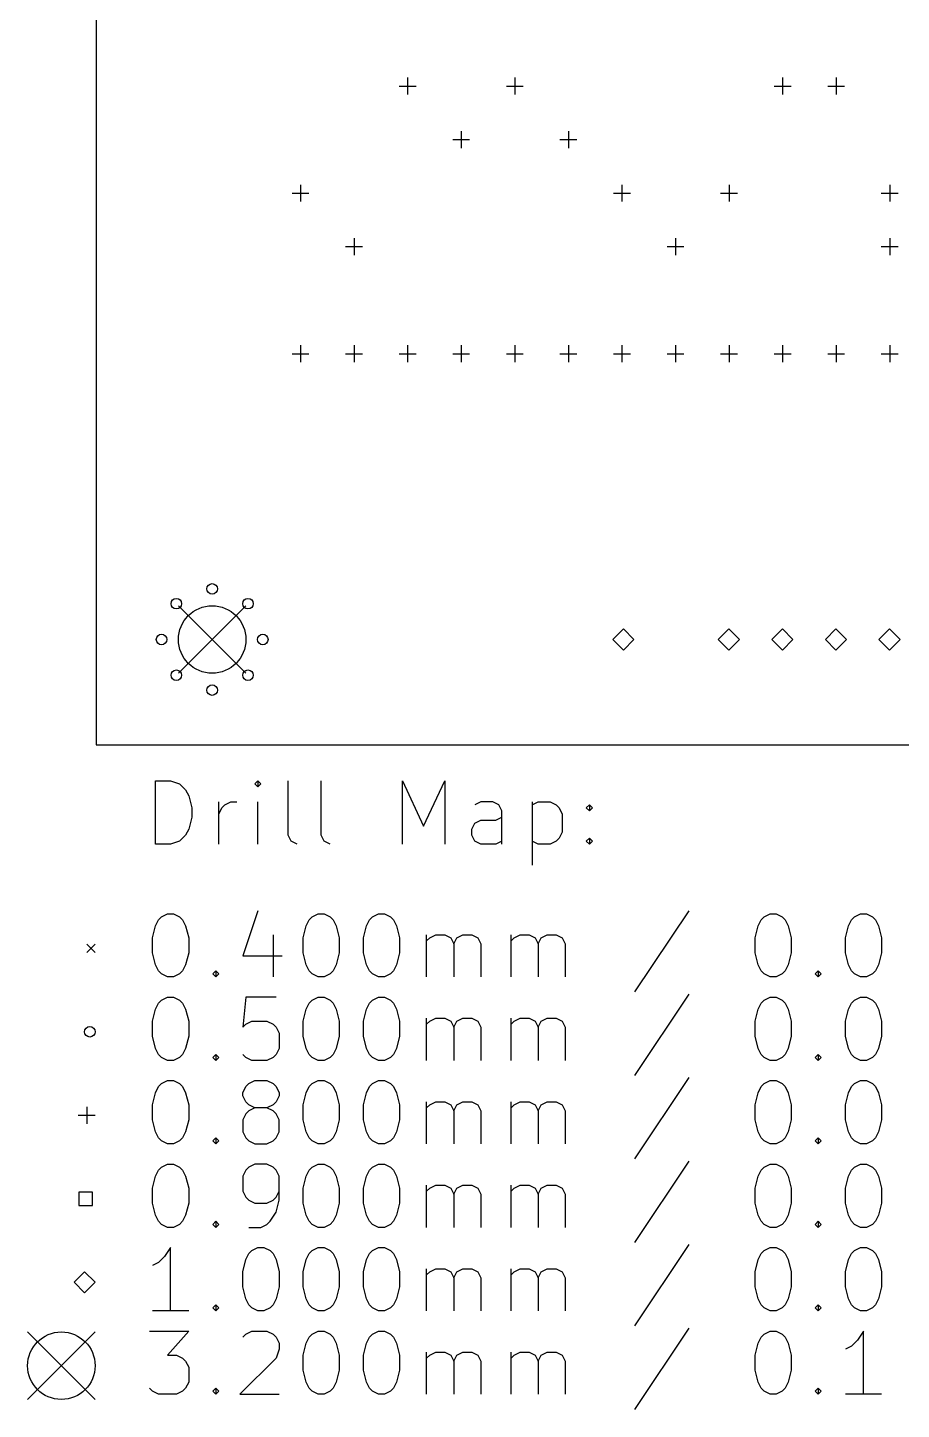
# Model space of a CAD drawing. Extents: x 1.84 to 7.87, y -7.16 to -1.97.
# Drawn here: x 1.841 to 3.472, y -7.147 to -4.566 of the extents above; entities that cross this region are included whole.
import ezdxf

# ---------------------------------------------------------------- set-up
doc = ezdxf.new("R2010")
doc.units = 0
doc.header["$MEASUREMENT"] = 0
doc.layers.add('BLACK', color=7, linetype='CONTINUOUS')

msp = doc.modelspace()

# ---------------------------------------------------------------- linework, layer by layer
at = {"layer": 'BLACK', "linetype": 'CONTINUOUS'}
for p, q in [((1.9685, -1.9685), (1.9685, -5.90551)), ((2.55, -4.65925), (2.55, -4.69075)), ((2.75, -4.65925), (2.75, -4.69075)), ((3.25, -4.65925), (3.25, -4.69075)), ((3.35, -4.65925), (3.35, -4.69075)), ((2.53425, -4.675), (2.56575, -4.675)), ((2.73425, -4.675), (2.76575, -4.675)), ((3.23425, -4.675), (3.26575, -4.675)), ((3.33425, -4.675), (3.36575, -4.675)), ((2.65, -4.75925), (2.65, -4.79075)), ((2.85, -4.75925), (2.85, -4.79075)), ((2.63425, -4.775), (2.66575, -4.775)), ((2.83425, -4.775), (2.86575, -4.775)), ((2.33425, -4.875), (2.36575, -4.875)), ((2.35, -4.85925), (2.35, -4.89075)), ((2.93425, -4.875), (2.96575, -4.875)), ((2.95, -4.85925), (2.95, -4.89075)), ((3.13425, -4.875), (3.16575, -4.875)), ((3.15, -4.85925), (3.15, -4.89075)), ((3.43425, -4.875), (3.46575, -4.875)), ((3.45, -4.85925), (3.45, -4.89075)), ((2.43425, -4.975), (2.46575, -4.975)), ((2.45, -4.95925), (2.45, -4.99075)), ((3.03425, -4.975), (3.06575, -4.975)), ((3.05, -4.95925), (3.05, -4.99075)), ((3.43425, -4.975), (3.46575, -4.975)), ((3.45, -4.95925), (3.45, -4.99075)), ((2.35, -5.15925), (2.35, -5.19075)), ((2.45, -5.15925), (2.45, -5.19075)), ((2.55, -5.15925), (2.55, -5.19075)), ((2.65, -5.15925), (2.65, -5.19075)), ((2.75, -5.15925), (2.75, -5.19075)), ((2.85, -5.15925), (2.85, -5.19075)), ((2.95, -5.15925), (2.95, -5.19075)), ((3.05, -5.15925), (3.05, -5.19075)), ((3.15, -5.15925), (3.15, -5.19075)), ((3.25, -5.15925), (3.25, -5.19075)), ((3.35, -5.15925), (3.35, -5.19075)), ((3.45, -5.15925), (3.45, -5.19075)), ((2.33425, -5.175), (2.36575, -5.175)), ((2.43425, -5.175), (2.46575, -5.175)), ((2.53425, -5.175), (2.56575, -5.175)), ((2.63425, -5.175), (2.66575, -5.175)), ((2.73425, -5.175), (2.76575, -5.175)), ((2.83425, -5.175), (2.86575, -5.175)), ((2.93425, -5.175), (2.96575, -5.175)), ((3.03425, -5.175), (3.06575, -5.175)), ((3.13425, -5.175), (3.16575, -5.175)), ((3.23425, -5.175), (3.26575, -5.175)), ((3.33425, -5.175), (3.36575, -5.175)), ((3.43425, -5.175), (3.46575, -5.175)), ((2.12205, -5.64567), (2.24803, -5.77165)), ((2.24803, -5.64567), (2.12205, -5.77165)), ((2.95276, -5.68898), (2.93307, -5.70866)), ((2.97244, -5.70866), (2.95276, -5.68898)), ((3.14961, -5.68898), (3.12992, -5.70866)), ((3.16929, -5.70866), (3.14961, -5.68898)), ((3.24961, -5.68898), (3.22992, -5.70866)), ((3.26929, -5.70866), (3.24961, -5.68898)), ((3.34961, -5.68898), (3.32992, -5.70866)), ((3.36929, -5.70866), (3.34961, -5.68898)), ((3.44961, -5.68898), (3.42992, -5.70866)), ((3.46929, -5.70866), (3.44961, -5.68898)), ((2.93307, -5.70866), (2.95276, -5.72835)), ((2.95276, -5.72835), (2.97244, -5.70866)), ((3.12992, -5.70866), (3.14961, -5.72835)), ((3.14961, -5.72835), (3.16929, -5.70866)), ((3.22992, -5.70866), (3.24961, -5.72835)), ((3.24961, -5.72835), (3.26929, -5.70866)), ((3.32992, -5.70866), (3.34961, -5.72835)), ((3.34961, -5.72835), (3.36929, -5.70866)), ((3.42992, -5.70866), (3.44961, -5.72835)), ((3.44961, -5.72835), (3.46929, -5.70866)), ((1.9685, -5.90551), (7.87402, -5.90551)), ((2.0793, -6.09083), (2.0793, -5.97272)), ((2.0793, -5.97272), (2.10742, -5.97272)), ((2.10742, -5.97272), (2.1243, -5.97835)), ((2.1243, -5.97835), (2.13555, -5.9896)), ((2.27053, -5.97272), (2.2649, -5.97835)), ((2.2649, -5.97835), (2.27053, -5.98397)), ((2.27615, -5.97835), (2.27053, -5.97272)), ((2.27053, -5.97272), (2.27053, -5.98397)), ((2.27053, -5.98397), (2.27615, -5.97835)), ((2.32677, -6.07396), (2.32677, -5.97272)), ((2.38864, -6.07396), (2.38864, -5.97272)), ((2.54049, -6.09083), (2.54049, -5.97272)), ((2.54049, -5.97272), (2.57986, -6.05709)), ((2.57986, -6.05709), (2.61924, -5.97272)), ((2.61924, -5.97272), (2.61924, -6.09083)), ((2.13555, -5.9896), (2.14117, -6.00084)), ((2.14117, -6.00084), (2.14679, -6.02334)), ((2.19741, -6.09083), (2.19741, -6.01209)), ((2.20866, -6.01772), (2.21991, -6.01209)), ((2.21991, -6.01209), (2.23116, -6.01209)), ((2.27053, -6.09083), (2.27053, -6.01209)), ((2.68673, -6.01209), (2.67548, -6.01772)), ((2.70922, -6.01209), (2.68673, -6.01209)), ((2.72047, -6.01772), (2.70922, -6.01209)), ((2.78234, -6.01209), (2.78234, -6.1302)), ((2.78234, -6.01772), (2.79359, -6.01209)), ((2.79359, -6.01209), (2.81609, -6.01209)), ((2.81609, -6.01209), (2.82733, -6.01772)), ((2.14679, -6.02334), (2.14679, -6.04021)), ((2.19741, -6.03459), (2.20304, -6.02334)), ((2.20304, -6.02334), (2.20866, -6.01772)), ((2.7261, -6.02897), (2.72047, -6.01772)), ((2.7261, -6.09083), (2.7261, -6.02897)), ((2.82733, -6.01772), (2.83296, -6.02334)), ((2.83296, -6.02334), (2.83858, -6.03459)), ((2.83858, -6.03459), (2.83858, -6.06834)), ((2.88358, -6.02334), (2.8892, -6.01772)), ((2.8892, -6.02897), (2.88358, -6.02334)), ((2.8892, -6.01772), (2.89483, -6.02334)), ((2.8892, -6.01772), (2.8892, -6.02897)), ((2.89483, -6.02334), (2.8892, -6.02897)), ((2.14117, -6.06271), (2.13555, -6.07396)), ((2.14679, -6.04021), (2.14117, -6.06271)), ((2.66985, -6.06271), (2.67548, -6.05146)), ((2.66985, -6.07396), (2.66985, -6.06271)), ((2.67548, -6.05146), (2.68673, -6.04584)), ((2.68673, -6.04584), (2.71485, -6.04584)), ((2.71485, -6.04584), (2.7261, -6.04021)), ((2.1243, -6.08521), (2.10742, -6.09083)), ((2.13555, -6.07396), (2.1243, -6.08521)), ((2.3324, -6.08521), (2.32677, -6.07396)), ((2.34364, -6.09083), (2.3324, -6.08521)), ((2.39426, -6.08521), (2.38864, -6.07396)), ((2.40551, -6.09083), (2.39426, -6.08521)), ((2.67548, -6.08521), (2.66985, -6.07396)), ((2.68673, -6.09083), (2.67548, -6.08521)), ((2.7261, -6.08521), (2.71485, -6.09083)), ((2.79359, -6.09083), (2.78234, -6.08521)), ((2.82733, -6.08521), (2.81609, -6.09083)), ((2.83296, -6.07958), (2.82733, -6.08521)), ((2.83858, -6.06834), (2.83296, -6.07958)), ((2.88358, -6.08521), (2.8892, -6.07958)), ((2.8892, -6.09083), (2.88358, -6.08521)), ((2.8892, -6.07958), (2.89483, -6.08521)), ((2.8892, -6.07958), (2.8892, -6.09083)), ((2.89483, -6.08521), (2.8892, -6.09083)), ((2.10742, -6.09083), (2.0793, -6.09083)), ((2.71485, -6.09083), (2.68673, -6.09083)), ((2.81609, -6.09083), (2.79359, -6.09083)), ((2.27053, -6.21513), (2.24241, -6.29949)), ((3.0748, -6.21513), (2.97357, -6.36699)), ((2.07368, -6.26575), (2.0793, -6.24325)), ((2.0793, -6.24325), (2.08493, -6.232)), ((2.08493, -6.232), (2.09055, -6.22638)), ((2.09055, -6.22638), (2.1018, -6.22075)), ((2.1018, -6.22075), (2.11305, -6.22075)), ((2.11305, -6.22075), (2.1243, -6.22638)), ((2.1243, -6.22638), (2.12992, -6.232)), ((2.12992, -6.232), (2.13555, -6.24325)), ((2.13555, -6.24325), (2.14117, -6.26575)), ((2.35489, -6.26575), (2.36052, -6.24325)), ((2.36052, -6.24325), (2.36614, -6.232)), ((2.36614, -6.232), (2.37177, -6.22638)), ((2.37177, -6.22638), (2.38301, -6.22075)), ((2.38301, -6.22075), (2.39426, -6.22075)), ((2.39426, -6.22075), (2.40551, -6.22638)), ((2.40551, -6.22638), (2.41114, -6.232)), ((2.41114, -6.232), (2.41676, -6.24325)), ((2.41676, -6.24325), (2.42238, -6.26575)), ((2.46738, -6.26575), (2.473, -6.24325)), ((2.473, -6.24325), (2.47863, -6.232)), ((2.47863, -6.232), (2.48425, -6.22638)), ((2.48425, -6.22638), (2.4955, -6.22075)), ((2.4955, -6.22075), (2.50675, -6.22075)), ((2.50675, -6.22075), (2.518, -6.22638)), ((2.518, -6.22638), (2.52362, -6.232)), ((2.52362, -6.232), (2.52925, -6.24325)), ((2.52925, -6.24325), (2.53487, -6.26575)), ((3.19854, -6.26575), (3.20416, -6.24325)), ((3.20416, -6.24325), (3.20979, -6.232)), ((3.20979, -6.232), (3.21541, -6.22638)), ((3.21541, -6.22638), (3.22666, -6.22075)), ((3.22666, -6.22075), (3.23791, -6.22075)), ((3.23791, -6.22075), (3.24916, -6.22638)), ((3.24916, -6.22638), (3.25478, -6.232)), ((3.25478, -6.232), (3.2604, -6.24325)), ((3.2604, -6.24325), (3.26603, -6.26575)), ((3.36727, -6.26575), (3.37289, -6.24325)), ((3.37289, -6.24325), (3.37852, -6.232)), ((3.37852, -6.232), (3.38414, -6.22638)), ((3.38414, -6.22638), (3.39539, -6.22075)), ((3.39539, -6.22075), (3.40664, -6.22075)), ((3.40664, -6.22075), (3.41789, -6.22638)), ((3.41789, -6.22638), (3.42351, -6.232)), ((3.42351, -6.232), (3.42913, -6.24325)), ((3.42913, -6.24325), (3.43476, -6.26575)), ((2.07368, -6.29387), (2.07368, -6.26575)), ((2.14117, -6.26575), (2.14117, -6.29387)), ((2.29865, -6.26012), (2.29865, -6.33886)), ((2.35489, -6.29387), (2.35489, -6.26575)), ((2.42238, -6.26575), (2.42238, -6.29387)), ((2.46738, -6.29387), (2.46738, -6.26575)), ((2.53487, -6.26575), (2.53487, -6.29387)), ((2.58549, -6.33886), (2.58549, -6.26012)), ((2.58549, -6.27137), (2.59111, -6.26575)), ((2.59111, -6.26575), (2.60236, -6.26012)), ((2.60236, -6.26012), (2.61924, -6.26012)), ((2.61924, -6.26012), (2.63048, -6.26575)), ((2.63048, -6.26575), (2.63611, -6.277)), ((2.63611, -6.277), (2.64173, -6.26575)), ((2.64173, -6.26575), (2.65298, -6.26012)), ((2.65298, -6.26012), (2.66985, -6.26012)), ((2.66985, -6.26012), (2.6811, -6.26575)), ((2.6811, -6.26575), (2.68673, -6.277)), ((2.74297, -6.33886), (2.74297, -6.26012)), ((2.74297, -6.27137), (2.74859, -6.26575)), ((2.74859, -6.26575), (2.75984, -6.26012)), ((2.75984, -6.26012), (2.77672, -6.26012)), ((2.77672, -6.26012), (2.78796, -6.26575)), ((2.78796, -6.26575), (2.79359, -6.277)), ((2.79359, -6.277), (2.79921, -6.26575)), ((2.79921, -6.26575), (2.81046, -6.26012)), ((2.81046, -6.26012), (2.82733, -6.26012)), ((2.82733, -6.26012), (2.83858, -6.26575)), ((2.83858, -6.26575), (2.84421, -6.277)), ((3.19854, -6.29387), (3.19854, -6.26575)), ((3.26603, -6.26575), (3.26603, -6.29387)), ((3.36727, -6.29387), (3.36727, -6.26575)), ((3.43476, -6.26575), (3.43476, -6.29387)), ((1.95079, -6.27756), (1.96654, -6.29331)), ((1.96654, -6.27756), (1.95079, -6.29331)), ((2.0793, -6.31637), (2.07368, -6.29387)), ((2.14117, -6.29387), (2.13555, -6.31637)), ((2.36052, -6.31637), (2.35489, -6.29387)), ((2.42238, -6.29387), (2.41676, -6.31637)), ((2.473, -6.31637), (2.46738, -6.29387)), ((2.53487, -6.29387), (2.52925, -6.31637)), ((2.63611, -6.277), (2.63611, -6.33886)), ((2.68673, -6.277), (2.68673, -6.33886)), ((2.79359, -6.277), (2.79359, -6.33886)), ((2.84421, -6.277), (2.84421, -6.33886)), ((3.20416, -6.31637), (3.19854, -6.29387)), ((3.26603, -6.29387), (3.2604, -6.31637)), ((3.37289, -6.31637), (3.36727, -6.29387)), ((3.43476, -6.29387), (3.42913, -6.31637)), ((2.08493, -6.32762), (2.0793, -6.31637)), ((2.13555, -6.31637), (2.12992, -6.32762)), ((2.24241, -6.29949), (2.31552, -6.29949)), ((2.36614, -6.32762), (2.36052, -6.31637)), ((2.41676, -6.31637), (2.41114, -6.32762)), ((2.47863, -6.32762), (2.473, -6.31637)), ((2.52925, -6.31637), (2.52362, -6.32762)), ((3.20979, -6.32762), (3.20416, -6.31637)), ((3.2604, -6.31637), (3.25478, -6.32762)), ((3.37852, -6.32762), (3.37289, -6.31637)), ((3.42913, -6.31637), (3.42351, -6.32762)), ((2.09055, -6.33324), (2.08493, -6.32762)), ((2.1018, -6.33886), (2.09055, -6.33324)), ((2.11305, -6.33886), (2.1018, -6.33886)), ((2.1243, -6.33324), (2.11305, -6.33886)), ((2.12992, -6.32762), (2.1243, -6.33324)), ((2.18616, -6.33324), (2.19179, -6.32762)), ((2.19179, -6.33886), (2.18616, -6.33324)), ((2.19179, -6.32762), (2.19741, -6.33324)), ((2.19179, -6.32762), (2.19179, -6.33886)), ((2.19741, -6.33324), (2.19179, -6.33886)), ((2.37177, -6.33324), (2.36614, -6.32762)), ((2.38301, -6.33886), (2.37177, -6.33324)), ((2.39426, -6.33886), (2.38301, -6.33886)), ((2.40551, -6.33324), (2.39426, -6.33886)), ((2.41114, -6.32762), (2.40551, -6.33324)), ((2.48425, -6.33324), (2.47863, -6.32762)), ((2.4955, -6.33886), (2.48425, -6.33324)), ((2.50675, -6.33886), (2.4955, -6.33886)), ((2.518, -6.33324), (2.50675, -6.33886)), ((2.52362, -6.32762), (2.518, -6.33324)), ((3.21541, -6.33324), (3.20979, -6.32762)), ((3.22666, -6.33886), (3.21541, -6.33324)), ((3.23791, -6.33886), (3.22666, -6.33886)), ((3.24916, -6.33324), (3.23791, -6.33886)), ((3.25478, -6.32762), (3.24916, -6.33324)), ((3.31102, -6.33324), (3.31665, -6.32762)), ((3.31665, -6.33886), (3.31102, -6.33324)), ((3.31665, -6.32762), (3.32227, -6.33324)), ((3.31665, -6.32762), (3.31665, -6.33886)), ((3.32227, -6.33324), (3.31665, -6.33886)), ((3.38414, -6.33324), (3.37852, -6.32762)), ((3.39539, -6.33886), (3.38414, -6.33324)), ((3.40664, -6.33886), (3.39539, -6.33886)), ((3.41789, -6.33324), (3.40664, -6.33886)), ((3.42351, -6.32762), (3.41789, -6.33324)), ((3.0748, -6.37103), (2.97357, -6.52289)), ((2.07368, -6.42165), (2.0793, -6.39916)), ((2.0793, -6.39916), (2.08493, -6.38791)), ((2.08493, -6.38791), (2.09055, -6.38228)), ((2.09055, -6.38228), (2.1018, -6.37666)), ((2.1018, -6.37666), (2.11305, -6.37666)), ((2.11305, -6.37666), (2.1243, -6.38228)), ((2.1243, -6.38228), (2.12992, -6.38791)), ((2.12992, -6.38791), (2.13555, -6.39916)), ((2.13555, -6.39916), (2.14117, -6.42165)), ((2.24803, -6.37666), (2.24241, -6.4329)), ((2.30427, -6.37666), (2.24803, -6.37666)), ((2.35489, -6.42165), (2.36052, -6.39916)), ((2.36052, -6.39916), (2.36614, -6.38791)), ((2.36614, -6.38791), (2.37177, -6.38228)), ((2.37177, -6.38228), (2.38301, -6.37666)), ((2.38301, -6.37666), (2.39426, -6.37666)), ((2.39426, -6.37666), (2.40551, -6.38228)), ((2.40551, -6.38228), (2.41114, -6.38791)), ((2.41114, -6.38791), (2.41676, -6.39916)), ((2.41676, -6.39916), (2.42238, -6.42165)), ((2.46738, -6.42165), (2.473, -6.39916)), ((2.473, -6.39916), (2.47863, -6.38791)), ((2.47863, -6.38791), (2.48425, -6.38228)), ((2.48425, -6.38228), (2.4955, -6.37666)), ((2.4955, -6.37666), (2.50675, -6.37666)), ((2.50675, -6.37666), (2.518, -6.38228)), ((2.518, -6.38228), (2.52362, -6.38791)), ((2.52362, -6.38791), (2.52925, -6.39916)), ((2.52925, -6.39916), (2.53487, -6.42165)), ((3.19854, -6.42165), (3.20416, -6.39916)), ((3.20416, -6.39916), (3.20979, -6.38791)), ((3.20979, -6.38791), (3.21541, -6.38228)), ((3.21541, -6.38228), (3.22666, -6.37666)), ((3.22666, -6.37666), (3.23791, -6.37666)), ((3.23791, -6.37666), (3.24916, -6.38228)), ((3.24916, -6.38228), (3.25478, -6.38791)), ((3.25478, -6.38791), (3.2604, -6.39916)), ((3.2604, -6.39916), (3.26603, -6.42165)), ((3.36727, -6.42165), (3.37289, -6.39916)), ((3.37289, -6.39916), (3.37852, -6.38791)), ((3.37852, -6.38791), (3.38414, -6.38228)), ((3.38414, -6.38228), (3.39539, -6.37666)), ((3.39539, -6.37666), (3.40664, -6.37666)), ((3.40664, -6.37666), (3.41789, -6.38228)), ((3.41789, -6.38228), (3.42351, -6.38791)), ((3.42351, -6.38791), (3.42913, -6.39916)), ((3.42913, -6.39916), (3.43476, -6.42165)), ((2.07368, -6.44978), (2.07368, -6.42165)), ((2.14117, -6.42165), (2.14117, -6.44978)), ((2.24803, -6.42728), (2.25928, -6.42165)), ((2.25928, -6.42165), (2.2874, -6.42165)), ((2.2874, -6.42165), (2.29865, -6.42728)), ((2.35489, -6.44978), (2.35489, -6.42165)), ((2.42238, -6.42165), (2.42238, -6.44978)), ((2.46738, -6.44978), (2.46738, -6.42165)), ((2.53487, -6.42165), (2.53487, -6.44978)), ((2.58549, -6.49477), (2.58549, -6.41603)), ((2.58549, -6.42728), (2.59111, -6.42165)), ((2.59111, -6.42165), (2.60236, -6.41603)), ((2.60236, -6.41603), (2.61924, -6.41603)), ((2.61924, -6.41603), (2.63048, -6.42165)), ((2.63048, -6.42165), (2.63611, -6.4329)), ((2.63611, -6.4329), (2.64173, -6.42165)), ((2.64173, -6.42165), (2.65298, -6.41603)), ((2.65298, -6.41603), (2.66985, -6.41603)), ((2.66985, -6.41603), (2.6811, -6.42165)), ((2.6811, -6.42165), (2.68673, -6.4329)), ((2.74297, -6.49477), (2.74297, -6.41603)), ((2.74297, -6.42728), (2.74859, -6.42165)), ((2.74859, -6.42165), (2.75984, -6.41603)), ((2.75984, -6.41603), (2.77672, -6.41603)), ((2.77672, -6.41603), (2.78796, -6.42165)), ((2.78796, -6.42165), (2.79359, -6.4329)), ((2.79359, -6.4329), (2.79921, -6.42165)), ((2.79921, -6.42165), (2.81046, -6.41603)), ((2.81046, -6.41603), (2.82733, -6.41603)), ((2.82733, -6.41603), (2.83858, -6.42165)), ((2.83858, -6.42165), (2.84421, -6.4329)), ((3.19854, -6.44978), (3.19854, -6.42165)), ((3.26603, -6.42165), (3.26603, -6.44978)), ((3.36727, -6.44978), (3.36727, -6.42165)), ((3.43476, -6.42165), (3.43476, -6.44978)), ((2.0793, -6.47227), (2.07368, -6.44978)), ((2.14117, -6.44978), (2.13555, -6.47227)), ((2.24241, -6.4329), (2.24803, -6.42728)), ((2.29865, -6.42728), (2.30427, -6.4329)), ((2.30427, -6.4329), (2.3099, -6.44415)), ((2.3099, -6.44415), (2.3099, -6.47227)), ((2.36052, -6.47227), (2.35489, -6.44978)), ((2.42238, -6.44978), (2.41676, -6.47227)), ((2.473, -6.47227), (2.46738, -6.44978)), ((2.53487, -6.44978), (2.52925, -6.47227)), ((2.63611, -6.4329), (2.63611, -6.49477)), ((2.68673, -6.4329), (2.68673, -6.49477)), ((2.79359, -6.4329), (2.79359, -6.49477)), ((2.84421, -6.4329), (2.84421, -6.49477)), ((3.20416, -6.47227), (3.19854, -6.44978)), ((3.26603, -6.44978), (3.2604, -6.47227)), ((3.37289, -6.47227), (3.36727, -6.44978)), ((3.43476, -6.44978), (3.42913, -6.47227)), ((2.08493, -6.48352), (2.0793, -6.47227)), ((2.13555, -6.47227), (2.12992, -6.48352)), ((2.3099, -6.47227), (2.30427, -6.48352)), ((2.36614, -6.48352), (2.36052, -6.47227)), ((2.41676, -6.47227), (2.41114, -6.48352)), ((2.47863, -6.48352), (2.473, -6.47227)), ((2.52925, -6.47227), (2.52362, -6.48352)), ((3.20979, -6.48352), (3.20416, -6.47227)), ((3.2604, -6.47227), (3.25478, -6.48352)), ((3.37852, -6.48352), (3.37289, -6.47227)), ((3.42913, -6.47227), (3.42351, -6.48352)), ((2.09055, -6.48915), (2.08493, -6.48352)), ((2.1018, -6.49477), (2.09055, -6.48915)), ((2.11305, -6.49477), (2.1018, -6.49477)), ((2.1243, -6.48915), (2.11305, -6.49477)), ((2.12992, -6.48352), (2.1243, -6.48915)), ((2.18616, -6.48915), (2.19179, -6.48352)), ((2.19179, -6.49477), (2.18616, -6.48915)), ((2.19179, -6.48352), (2.19741, -6.48915)), ((2.19179, -6.48352), (2.19179, -6.49477)), ((2.19741, -6.48915), (2.19179, -6.49477)), ((2.24803, -6.48915), (2.24241, -6.48352)), ((2.25928, -6.49477), (2.24803, -6.48915)), ((2.2874, -6.49477), (2.25928, -6.49477)), ((2.29865, -6.48915), (2.2874, -6.49477)), ((2.30427, -6.48352), (2.29865, -6.48915)), ((2.37177, -6.48915), (2.36614, -6.48352)), ((2.38301, -6.49477), (2.37177, -6.48915)), ((2.39426, -6.49477), (2.38301, -6.49477)), ((2.40551, -6.48915), (2.39426, -6.49477)), ((2.41114, -6.48352), (2.40551, -6.48915)), ((2.48425, -6.48915), (2.47863, -6.48352)), ((2.4955, -6.49477), (2.48425, -6.48915)), ((2.50675, -6.49477), (2.4955, -6.49477)), ((2.518, -6.48915), (2.50675, -6.49477)), ((2.52362, -6.48352), (2.518, -6.48915)), ((3.21541, -6.48915), (3.20979, -6.48352)), ((3.22666, -6.49477), (3.21541, -6.48915)), ((3.23791, -6.49477), (3.22666, -6.49477)), ((3.24916, -6.48915), (3.23791, -6.49477)), ((3.25478, -6.48352), (3.24916, -6.48915)), ((3.31102, -6.48915), (3.31665, -6.48352)), ((3.31665, -6.49477), (3.31102, -6.48915)), ((3.31665, -6.48352), (3.32227, -6.48915)), ((3.31665, -6.48352), (3.31665, -6.49477)), ((3.32227, -6.48915), (3.31665, -6.49477)), ((3.38414, -6.48915), (3.37852, -6.48352)), ((3.39539, -6.49477), (3.38414, -6.48915)), ((3.40664, -6.49477), (3.39539, -6.49477)), ((3.41789, -6.48915), (3.40664, -6.49477)), ((3.42351, -6.48352), (3.41789, -6.48915)), ((3.0748, -6.52694), (2.97357, -6.6788)), ((2.0793, -6.55506), (2.08493, -6.54381)), ((2.08493, -6.54381), (2.09055, -6.53819)), ((2.09055, -6.53819), (2.1018, -6.53256)), ((2.1018, -6.53256), (2.11305, -6.53256)), ((2.11305, -6.53256), (2.1243, -6.53819)), ((2.1243, -6.53819), (2.12992, -6.54381)), ((2.12992, -6.54381), (2.13555, -6.55506)), ((2.24241, -6.55506), (2.24803, -6.54381)), ((2.24803, -6.54381), (2.25366, -6.53819)), ((2.25366, -6.53819), (2.2649, -6.53256)), ((2.2649, -6.53256), (2.2874, -6.53256)), ((2.2874, -6.53256), (2.29865, -6.53819)), ((2.29865, -6.53819), (2.30427, -6.54381)), ((2.30427, -6.54381), (2.3099, -6.55506)), ((2.36052, -6.55506), (2.36614, -6.54381)), ((2.36614, -6.54381), (2.37177, -6.53819)), ((2.37177, -6.53819), (2.38301, -6.53256)), ((2.38301, -6.53256), (2.39426, -6.53256)), ((2.39426, -6.53256), (2.40551, -6.53819)), ((2.40551, -6.53819), (2.41114, -6.54381)), ((2.41114, -6.54381), (2.41676, -6.55506)), ((2.473, -6.55506), (2.47863, -6.54381)), ((2.47863, -6.54381), (2.48425, -6.53819)), ((2.48425, -6.53819), (2.4955, -6.53256)), ((2.4955, -6.53256), (2.50675, -6.53256)), ((2.50675, -6.53256), (2.518, -6.53819)), ((2.518, -6.53819), (2.52362, -6.54381)), ((2.52362, -6.54381), (2.52925, -6.55506)), ((3.20416, -6.55506), (3.20979, -6.54381)), ((3.20979, -6.54381), (3.21541, -6.53819)), ((3.21541, -6.53819), (3.22666, -6.53256)), ((3.22666, -6.53256), (3.23791, -6.53256)), ((3.23791, -6.53256), (3.24916, -6.53819)), ((3.24916, -6.53819), (3.25478, -6.54381)), ((3.25478, -6.54381), (3.2604, -6.55506)), ((3.37289, -6.55506), (3.37852, -6.54381)), ((3.37852, -6.54381), (3.38414, -6.53819)), ((3.38414, -6.53819), (3.39539, -6.53256)), ((3.39539, -6.53256), (3.40664, -6.53256)), ((3.40664, -6.53256), (3.41789, -6.53819)), ((3.41789, -6.53819), (3.42351, -6.54381)), ((3.42351, -6.54381), (3.42913, -6.55506)), ((2.07368, -6.57756), (2.0793, -6.55506)), ((2.07368, -6.60568), (2.07368, -6.57756)), ((2.13555, -6.55506), (2.14117, -6.57756)), ((2.14117, -6.57756), (2.14117, -6.60568)), ((2.24241, -6.56069), (2.24241, -6.55506)), ((2.24803, -6.57193), (2.24241, -6.56069)), ((2.25366, -6.57756), (2.24803, -6.57193)), ((2.2649, -6.58318), (2.25366, -6.57756)), ((2.29865, -6.57756), (2.2874, -6.58318)), ((2.30427, -6.57193), (2.29865, -6.57756)), ((2.3099, -6.56069), (2.30427, -6.57193)), ((2.3099, -6.55506), (2.3099, -6.56069)), ((2.35489, -6.57756), (2.36052, -6.55506)), ((2.35489, -6.60568), (2.35489, -6.57756)), ((2.41676, -6.55506), (2.42238, -6.57756)), ((2.42238, -6.57756), (2.42238, -6.60568)), ((2.46738, -6.57756), (2.473, -6.55506)), ((2.46738, -6.60568), (2.46738, -6.57756)), ((2.52925, -6.55506), (2.53487, -6.57756)), ((2.53487, -6.57756), (2.53487, -6.60568)), ((2.58549, -6.65067), (2.58549, -6.57193)), ((2.58549, -6.58318), (2.59111, -6.57756)), ((2.59111, -6.57756), (2.60236, -6.57193)), ((2.60236, -6.57193), (2.61924, -6.57193)), ((2.61924, -6.57193), (2.63048, -6.57756)), ((2.63048, -6.57756), (2.63611, -6.58881)), ((2.63611, -6.58881), (2.64173, -6.57756)), ((2.64173, -6.57756), (2.65298, -6.57193)), ((2.65298, -6.57193), (2.66985, -6.57193)), ((2.66985, -6.57193), (2.6811, -6.57756)), ((2.6811, -6.57756), (2.68673, -6.58881)), ((2.74297, -6.65067), (2.74297, -6.57193)), ((2.74297, -6.58318), (2.74859, -6.57756)), ((2.74859, -6.57756), (2.75984, -6.57193)), ((2.75984, -6.57193), (2.77672, -6.57193)), ((2.77672, -6.57193), (2.78796, -6.57756)), ((2.78796, -6.57756), (2.79359, -6.58881)), ((2.79359, -6.58881), (2.79921, -6.57756)), ((2.79921, -6.57756), (2.81046, -6.57193)), ((2.81046, -6.57193), (2.82733, -6.57193)), ((2.82733, -6.57193), (2.83858, -6.57756)), ((2.83858, -6.57756), (2.84421, -6.58881)), ((3.19854, -6.57756), (3.20416, -6.55506)), ((3.19854, -6.60568), (3.19854, -6.57756)), ((3.2604, -6.55506), (3.26603, -6.57756)), ((3.26603, -6.57756), (3.26603, -6.60568)), ((3.36727, -6.57756), (3.37289, -6.55506)), ((3.36727, -6.60568), (3.36727, -6.57756)), ((3.42913, -6.55506), (3.43476, -6.57756)), ((3.43476, -6.57756), (3.43476, -6.60568)), ((1.93504, -6.59724), (1.96654, -6.59724)), ((1.95079, -6.5815), (1.95079, -6.61299)), ((2.0793, -6.62818), (2.07368, -6.60568)), ((2.14117, -6.60568), (2.13555, -6.62818)), ((2.24803, -6.59443), (2.24241, -6.60568)), ((2.24241, -6.60568), (2.24241, -6.62818)), ((2.25366, -6.58881), (2.24803, -6.59443)), ((2.2649, -6.58318), (2.25366, -6.58881)), ((2.2874, -6.58318), (2.2649, -6.58318)), ((2.29865, -6.58881), (2.2874, -6.58318)), ((2.30427, -6.59443), (2.29865, -6.58881)), ((2.3099, -6.60568), (2.30427, -6.59443)), ((2.3099, -6.62818), (2.3099, -6.60568)), ((2.36052, -6.62818), (2.35489, -6.60568)), ((2.42238, -6.60568), (2.41676, -6.62818)), ((2.473, -6.62818), (2.46738, -6.60568)), ((2.53487, -6.60568), (2.52925, -6.62818)), ((2.63611, -6.58881), (2.63611, -6.65067)), ((2.68673, -6.58881), (2.68673, -6.65067)), ((2.79359, -6.58881), (2.79359, -6.65067)), ((2.84421, -6.58881), (2.84421, -6.65067)), ((3.20416, -6.62818), (3.19854, -6.60568)), ((3.26603, -6.60568), (3.2604, -6.62818)), ((3.37289, -6.62818), (3.36727, -6.60568)), ((3.43476, -6.60568), (3.42913, -6.62818)), ((2.08493, -6.63943), (2.0793, -6.62818)), ((2.13555, -6.62818), (2.12992, -6.63943)), ((2.24241, -6.62818), (2.24803, -6.63943)), ((2.30427, -6.63943), (2.3099, -6.62818)), ((2.36614, -6.63943), (2.36052, -6.62818)), ((2.41676, -6.62818), (2.41114, -6.63943)), ((2.47863, -6.63943), (2.473, -6.62818)), ((2.52925, -6.62818), (2.52362, -6.63943)), ((3.20979, -6.63943), (3.20416, -6.62818)), ((3.2604, -6.62818), (3.25478, -6.63943)), ((3.37852, -6.63943), (3.37289, -6.62818)), ((3.42913, -6.62818), (3.42351, -6.63943)), ((2.09055, -6.64505), (2.08493, -6.63943)), ((2.1018, -6.65067), (2.09055, -6.64505)), ((2.11305, -6.65067), (2.1018, -6.65067)), ((2.1243, -6.64505), (2.11305, -6.65067)), ((2.12992, -6.63943), (2.1243, -6.64505)), ((2.18616, -6.64505), (2.19179, -6.63943)), ((2.19179, -6.65067), (2.18616, -6.64505)), ((2.19179, -6.63943), (2.19741, -6.64505)), ((2.19179, -6.63943), (2.19179, -6.65067)), ((2.19741, -6.64505), (2.19179, -6.65067)), ((2.24803, -6.63943), (2.25366, -6.64505)), ((2.25366, -6.64505), (2.2649, -6.65067)), ((2.2649, -6.65067), (2.2874, -6.65067)), ((2.2874, -6.65067), (2.29865, -6.64505)), ((2.29865, -6.64505), (2.30427, -6.63943)), ((2.37177, -6.64505), (2.36614, -6.63943)), ((2.38301, -6.65067), (2.37177, -6.64505)), ((2.39426, -6.65067), (2.38301, -6.65067)), ((2.40551, -6.64505), (2.39426, -6.65067)), ((2.41114, -6.63943), (2.40551, -6.64505)), ((2.48425, -6.64505), (2.47863, -6.63943)), ((2.4955, -6.65067), (2.48425, -6.64505)), ((2.50675, -6.65067), (2.4955, -6.65067)), ((2.518, -6.64505), (2.50675, -6.65067)), ((2.52362, -6.63943), (2.518, -6.64505)), ((3.21541, -6.64505), (3.20979, -6.63943)), ((3.22666, -6.65067), (3.21541, -6.64505)), ((3.23791, -6.65067), (3.22666, -6.65067)), ((3.24916, -6.64505), (3.23791, -6.65067)), ((3.25478, -6.63943), (3.24916, -6.64505)), ((3.31102, -6.64505), (3.31665, -6.63943)), ((3.31665, -6.65067), (3.31102, -6.64505)), ((3.31665, -6.63943), (3.32227, -6.64505)), ((3.31665, -6.63943), (3.31665, -6.65067)), ((3.32227, -6.64505), (3.31665, -6.65067)), ((3.38414, -6.64505), (3.37852, -6.63943)), ((3.39539, -6.65067), (3.38414, -6.64505)), ((3.40664, -6.65067), (3.39539, -6.65067)), ((3.41789, -6.64505), (3.40664, -6.65067)), ((3.42351, -6.63943), (3.41789, -6.64505)), ((3.0748, -6.68285), (2.97357, -6.8347)), ((2.0793, -6.71097), (2.08493, -6.69972)), ((2.08493, -6.69972), (2.09055, -6.69409)), ((2.09055, -6.69409), (2.1018, -6.68847)), ((2.1018, -6.68847), (2.11305, -6.68847)), ((2.11305, -6.68847), (2.1243, -6.69409)), ((2.1243, -6.69409), (2.12992, -6.69972)), ((2.12992, -6.69972), (2.13555, -6.71097)), ((2.24803, -6.69972), (2.24241, -6.71097)), ((2.25366, -6.69409), (2.24803, -6.69972)), ((2.2649, -6.68847), (2.25366, -6.69409)), ((2.2874, -6.68847), (2.2649, -6.68847)), ((2.29865, -6.69409), (2.2874, -6.68847)), ((2.30427, -6.69972), (2.29865, -6.69409)), ((2.3099, -6.71097), (2.30427, -6.69972)), ((2.36052, -6.71097), (2.36614, -6.69972)), ((2.36614, -6.69972), (2.37177, -6.69409)), ((2.37177, -6.69409), (2.38301, -6.68847)), ((2.38301, -6.68847), (2.39426, -6.68847)), ((2.39426, -6.68847), (2.40551, -6.69409)), ((2.40551, -6.69409), (2.41114, -6.69972)), ((2.41114, -6.69972), (2.41676, -6.71097)), ((2.473, -6.71097), (2.47863, -6.69972)), ((2.47863, -6.69972), (2.48425, -6.69409)), ((2.48425, -6.69409), (2.4955, -6.68847)), ((2.4955, -6.68847), (2.50675, -6.68847)), ((2.50675, -6.68847), (2.518, -6.69409)), ((2.518, -6.69409), (2.52362, -6.69972)), ((2.52362, -6.69972), (2.52925, -6.71097)), ((3.20416, -6.71097), (3.20979, -6.69972)), ((3.20979, -6.69972), (3.21541, -6.69409)), ((3.21541, -6.69409), (3.22666, -6.68847)), ((3.22666, -6.68847), (3.23791, -6.68847)), ((3.23791, -6.68847), (3.24916, -6.69409)), ((3.24916, -6.69409), (3.25478, -6.69972)), ((3.25478, -6.69972), (3.2604, -6.71097)), ((3.37289, -6.71097), (3.37852, -6.69972)), ((3.37852, -6.69972), (3.38414, -6.69409)), ((3.38414, -6.69409), (3.39539, -6.68847)), ((3.39539, -6.68847), (3.40664, -6.68847)), ((3.40664, -6.68847), (3.41789, -6.69409)), ((3.41789, -6.69409), (3.42351, -6.69972)), ((3.42351, -6.69972), (3.42913, -6.71097)), ((2.07368, -6.73346), (2.0793, -6.71097)), ((2.07368, -6.76159), (2.07368, -6.73346)), ((2.13555, -6.71097), (2.14117, -6.73346)), ((2.14117, -6.73346), (2.14117, -6.76159)), ((2.24241, -6.71097), (2.24241, -6.73909)), ((2.3099, -6.75596), (2.3099, -6.71097)), ((2.35489, -6.73346), (2.36052, -6.71097)), ((2.35489, -6.76159), (2.35489, -6.73346)), ((2.41676, -6.71097), (2.42238, -6.73346)), ((2.42238, -6.73346), (2.42238, -6.76159)), ((2.46738, -6.73346), (2.473, -6.71097)), ((2.46738, -6.76159), (2.46738, -6.73346)), ((2.52925, -6.71097), (2.53487, -6.73346)), ((2.53487, -6.73346), (2.53487, -6.76159)), ((2.58549, -6.80658), (2.58549, -6.72784)), ((2.58549, -6.73909), (2.59111, -6.73346)), ((2.59111, -6.73346), (2.60236, -6.72784)), ((2.60236, -6.72784), (2.61924, -6.72784)), ((2.61924, -6.72784), (2.63048, -6.73346)), ((2.63048, -6.73346), (2.63611, -6.74471)), ((2.63611, -6.74471), (2.64173, -6.73346)), ((2.64173, -6.73346), (2.65298, -6.72784)), ((2.65298, -6.72784), (2.66985, -6.72784)), ((2.66985, -6.72784), (2.6811, -6.73346)), ((2.6811, -6.73346), (2.68673, -6.74471)), ((2.74297, -6.80658), (2.74297, -6.72784)), ((2.74297, -6.73909), (2.74859, -6.73346)), ((2.74859, -6.73346), (2.75984, -6.72784)), ((2.75984, -6.72784), (2.77672, -6.72784)), ((2.77672, -6.72784), (2.78796, -6.73346)), ((2.78796, -6.73346), (2.79359, -6.74471)), ((2.79359, -6.74471), (2.79921, -6.73346)), ((2.79921, -6.73346), (2.81046, -6.72784)), ((2.81046, -6.72784), (2.82733, -6.72784)), ((2.82733, -6.72784), (2.83858, -6.73346)), ((2.83858, -6.73346), (2.84421, -6.74471)), ((3.19854, -6.73346), (3.20416, -6.71097)), ((3.19854, -6.76159), (3.19854, -6.73346)), ((3.2604, -6.71097), (3.26603, -6.73346)), ((3.26603, -6.73346), (3.26603, -6.76159)), ((3.36727, -6.73346), (3.37289, -6.71097)), ((3.36727, -6.76159), (3.36727, -6.73346)), ((3.42913, -6.71097), (3.43476, -6.73346)), ((3.43476, -6.73346), (3.43476, -6.76159)), ((1.96135, -6.74062), (1.93629, -6.74062)), ((1.93629, -6.74062), (1.93629, -6.76568)), ((1.96135, -6.76568), (1.96135, -6.74062)), ((2.24241, -6.73909), (2.24803, -6.75034)), ((2.24803, -6.75034), (2.25366, -6.75596)), ((2.25366, -6.75596), (2.2649, -6.76159)), ((2.2874, -6.76159), (2.29865, -6.75596)), ((2.29865, -6.75596), (2.30427, -6.75034)), ((2.30427, -6.75034), (2.3099, -6.73909)), ((2.30427, -6.77846), (2.3099, -6.75596)), ((2.63611, -6.74471), (2.63611, -6.80658)), ((2.68673, -6.74471), (2.68673, -6.80658)), ((2.79359, -6.74471), (2.79359, -6.80658)), ((2.84421, -6.74471), (2.84421, -6.80658)), ((1.93629, -6.76568), (1.96135, -6.76568)), ((2.0793, -6.78408), (2.07368, -6.76159)), ((2.08493, -6.79533), (2.0793, -6.78408)), ((2.13555, -6.78408), (2.12992, -6.79533)), ((2.14117, -6.76159), (2.13555, -6.78408)), ((2.2649, -6.76159), (2.2874, -6.76159)), ((2.29303, -6.79533), (2.30427, -6.77846)), ((2.36052, -6.78408), (2.35489, -6.76159)), ((2.36614, -6.79533), (2.36052, -6.78408)), ((2.41676, -6.78408), (2.41114, -6.79533)), ((2.42238, -6.76159), (2.41676, -6.78408)), ((2.473, -6.78408), (2.46738, -6.76159)), ((2.47863, -6.79533), (2.473, -6.78408)), ((2.52925, -6.78408), (2.52362, -6.79533)), ((2.53487, -6.76159), (2.52925, -6.78408)), ((3.20416, -6.78408), (3.19854, -6.76159)), ((3.20979, -6.79533), (3.20416, -6.78408)), ((3.2604, -6.78408), (3.25478, -6.79533)), ((3.26603, -6.76159), (3.2604, -6.78408)), ((3.37289, -6.78408), (3.36727, -6.76159)), ((3.37852, -6.79533), (3.37289, -6.78408)), ((3.42913, -6.78408), (3.42351, -6.79533)), ((3.43476, -6.76159), (3.42913, -6.78408)), ((2.09055, -6.80096), (2.08493, -6.79533)), ((2.1018, -6.80658), (2.09055, -6.80096)), ((2.11305, -6.80658), (2.1018, -6.80658)), ((2.1243, -6.80096), (2.11305, -6.80658)), ((2.12992, -6.79533), (2.1243, -6.80096)), ((2.18616, -6.80096), (2.19179, -6.79533)), ((2.19179, -6.80658), (2.18616, -6.80096)), ((2.19179, -6.79533), (2.19741, -6.80096)), ((2.19179, -6.79533), (2.19179, -6.80658)), ((2.19741, -6.80096), (2.19179, -6.80658)), ((2.25366, -6.80658), (2.27615, -6.80658)), ((2.27615, -6.80658), (2.2874, -6.80096)), ((2.2874, -6.80096), (2.29303, -6.79533)), ((2.37177, -6.80096), (2.36614, -6.79533)), ((2.38301, -6.80658), (2.37177, -6.80096)), ((2.39426, -6.80658), (2.38301, -6.80658)), ((2.40551, -6.80096), (2.39426, -6.80658)), ((2.41114, -6.79533), (2.40551, -6.80096)), ((2.48425, -6.80096), (2.47863, -6.79533)), ((2.4955, -6.80658), (2.48425, -6.80096)), ((2.50675, -6.80658), (2.4955, -6.80658)), ((2.518, -6.80096), (2.50675, -6.80658)), ((2.52362, -6.79533), (2.518, -6.80096)), ((3.21541, -6.80096), (3.20979, -6.79533)), ((3.22666, -6.80658), (3.21541, -6.80096)), ((3.23791, -6.80658), (3.22666, -6.80658)), ((3.24916, -6.80096), (3.23791, -6.80658)), ((3.25478, -6.79533), (3.24916, -6.80096)), ((3.31102, -6.80096), (3.31665, -6.79533)), ((3.31665, -6.80658), (3.31102, -6.80096)), ((3.31665, -6.79533), (3.32227, -6.80096)), ((3.31665, -6.79533), (3.31665, -6.80658)), ((3.32227, -6.80096), (3.31665, -6.80658)), ((3.38414, -6.80096), (3.37852, -6.79533)), ((3.39539, -6.80658), (3.38414, -6.80096)), ((3.40664, -6.80658), (3.39539, -6.80658)), ((3.41789, -6.80096), (3.40664, -6.80658)), ((3.42351, -6.79533), (3.41789, -6.80096)), ((2.09618, -6.86125), (2.08493, -6.8725)), ((2.10742, -6.84438), (2.09618, -6.86125)), ((2.10742, -6.96249), (2.10742, -6.84438)), ((2.24803, -6.86687), (2.25366, -6.85562)), ((2.25366, -6.85562), (2.25928, -6.85)), ((2.25928, -6.85), (2.27053, -6.84438)), ((2.27053, -6.84438), (2.28178, -6.84438)), ((2.28178, -6.84438), (2.29303, -6.85)), ((2.29303, -6.85), (2.29865, -6.85562)), ((2.29865, -6.85562), (2.30427, -6.86687)), ((2.36052, -6.86687), (2.36614, -6.85562)), ((2.36614, -6.85562), (2.37177, -6.85)), ((2.37177, -6.85), (2.38301, -6.84438)), ((2.38301, -6.84438), (2.39426, -6.84438)), ((2.39426, -6.84438), (2.40551, -6.85)), ((2.40551, -6.85), (2.41114, -6.85562)), ((2.41114, -6.85562), (2.41676, -6.86687)), ((2.473, -6.86687), (2.47863, -6.85562)), ((2.47863, -6.85562), (2.48425, -6.85)), ((2.48425, -6.85), (2.4955, -6.84438)), ((2.4955, -6.84438), (2.50675, -6.84438)), ((2.50675, -6.84438), (2.518, -6.85)), ((2.518, -6.85), (2.52362, -6.85562)), ((2.52362, -6.85562), (2.52925, -6.86687)), ((3.0748, -6.83875), (2.97357, -6.99061)), ((3.20416, -6.86687), (3.20979, -6.85562)), ((3.20979, -6.85562), (3.21541, -6.85)), ((3.21541, -6.85), (3.22666, -6.84438)), ((3.22666, -6.84438), (3.23791, -6.84438)), ((3.23791, -6.84438), (3.24916, -6.85)), ((3.24916, -6.85), (3.25478, -6.85562)), ((3.25478, -6.85562), (3.2604, -6.86687)), ((3.37289, -6.86687), (3.37852, -6.85562)), ((3.37852, -6.85562), (3.38414, -6.85)), ((3.38414, -6.85), (3.39539, -6.84438)), ((3.39539, -6.84438), (3.40664, -6.84438)), ((3.40664, -6.84438), (3.41789, -6.85)), ((3.41789, -6.85), (3.42351, -6.85562)), ((3.42351, -6.85562), (3.42913, -6.86687)), ((1.94685, -6.88937), (1.92717, -6.90906)), ((1.96654, -6.90906), (1.94685, -6.88937)), ((2.08493, -6.8725), (2.07368, -6.87812)), ((2.24241, -6.88937), (2.24803, -6.86687)), ((2.24241, -6.91749), (2.24241, -6.88937)), ((2.30427, -6.86687), (2.3099, -6.88937)), ((2.3099, -6.88937), (2.3099, -6.91749)), ((2.35489, -6.88937), (2.36052, -6.86687)), ((2.35489, -6.91749), (2.35489, -6.88937)), ((2.41676, -6.86687), (2.42238, -6.88937)), ((2.42238, -6.88937), (2.42238, -6.91749)), ((2.46738, -6.88937), (2.473, -6.86687)), ((2.46738, -6.91749), (2.46738, -6.88937)), ((2.52925, -6.86687), (2.53487, -6.88937)), ((2.53487, -6.88937), (2.53487, -6.91749)), ((2.58549, -6.96249), (2.58549, -6.88375)), ((2.58549, -6.89499), (2.59111, -6.88937)), ((2.59111, -6.88937), (2.60236, -6.88375)), ((2.60236, -6.88375), (2.61924, -6.88375)), ((2.61924, -6.88375), (2.63048, -6.88937)), ((2.63048, -6.88937), (2.63611, -6.90062)), ((2.63611, -6.90062), (2.64173, -6.88937)), ((2.64173, -6.88937), (2.65298, -6.88375)), ((2.65298, -6.88375), (2.66985, -6.88375)), ((2.66985, -6.88375), (2.6811, -6.88937)), ((2.6811, -6.88937), (2.68673, -6.90062)), ((2.74297, -6.96249), (2.74297, -6.88375)), ((2.74297, -6.89499), (2.74859, -6.88937)), ((2.74859, -6.88937), (2.75984, -6.88375)), ((2.75984, -6.88375), (2.77672, -6.88375)), ((2.77672, -6.88375), (2.78796, -6.88937)), ((2.78796, -6.88937), (2.79359, -6.90062)), ((2.79359, -6.90062), (2.79921, -6.88937)), ((2.79921, -6.88937), (2.81046, -6.88375)), ((2.81046, -6.88375), (2.82733, -6.88375)), ((2.82733, -6.88375), (2.83858, -6.88937)), ((2.83858, -6.88937), (2.84421, -6.90062)), ((3.19854, -6.88937), (3.20416, -6.86687)), ((3.19854, -6.91749), (3.19854, -6.88937)), ((3.2604, -6.86687), (3.26603, -6.88937)), ((3.26603, -6.88937), (3.26603, -6.91749)), ((3.36727, -6.88937), (3.37289, -6.86687)), ((3.36727, -6.91749), (3.36727, -6.88937)), ((3.42913, -6.86687), (3.43476, -6.88937)), ((3.43476, -6.88937), (3.43476, -6.91749)), ((1.92717, -6.90906), (1.94685, -6.92874)), ((1.94685, -6.92874), (1.96654, -6.90906)), ((2.63611, -6.90062), (2.63611, -6.96249)), ((2.68673, -6.90062), (2.68673, -6.96249)), ((2.79359, -6.90062), (2.79359, -6.96249)), ((2.84421, -6.90062), (2.84421, -6.96249)), ((2.24803, -6.93999), (2.24241, -6.91749)), ((2.25366, -6.95124), (2.24803, -6.93999)), ((2.30427, -6.93999), (2.29865, -6.95124)), ((2.3099, -6.91749), (2.30427, -6.93999)), ((2.36052, -6.93999), (2.35489, -6.91749)), ((2.36614, -6.95124), (2.36052, -6.93999)), ((2.41676, -6.93999), (2.41114, -6.95124)), ((2.42238, -6.91749), (2.41676, -6.93999)), ((2.473, -6.93999), (2.46738, -6.91749)), ((2.47863, -6.95124), (2.473, -6.93999)), ((2.52925, -6.93999), (2.52362, -6.95124)), ((2.53487, -6.91749), (2.52925, -6.93999)), ((3.20416, -6.93999), (3.19854, -6.91749)), ((3.20979, -6.95124), (3.20416, -6.93999)), ((3.2604, -6.93999), (3.25478, -6.95124)), ((3.26603, -6.91749), (3.2604, -6.93999)), ((3.37289, -6.93999), (3.36727, -6.91749)), ((3.37852, -6.95124), (3.37289, -6.93999)), ((3.42913, -6.93999), (3.42351, -6.95124)), ((3.43476, -6.91749), (3.42913, -6.93999)), ((2.14117, -6.96249), (2.07368, -6.96249)), ((2.18616, -6.95686), (2.19179, -6.95124)), ((2.19179, -6.96249), (2.18616, -6.95686)), ((2.19179, -6.95124), (2.19741, -6.95686)), ((2.19179, -6.95124), (2.19179, -6.96249)), ((2.19741, -6.95686), (2.19179, -6.96249)), ((2.25928, -6.95686), (2.25366, -6.95124)), ((2.27053, -6.96249), (2.25928, -6.95686)), ((2.28178, -6.96249), (2.27053, -6.96249)), ((2.29303, -6.95686), (2.28178, -6.96249)), ((2.29865, -6.95124), (2.29303, -6.95686)), ((2.37177, -6.95686), (2.36614, -6.95124)), ((2.38301, -6.96249), (2.37177, -6.95686)), ((2.39426, -6.96249), (2.38301, -6.96249)), ((2.40551, -6.95686), (2.39426, -6.96249)), ((2.41114, -6.95124), (2.40551, -6.95686)), ((2.48425, -6.95686), (2.47863, -6.95124)), ((2.4955, -6.96249), (2.48425, -6.95686)), ((2.50675, -6.96249), (2.4955, -6.96249)), ((2.518, -6.95686), (2.50675, -6.96249)), ((2.52362, -6.95124), (2.518, -6.95686)), ((3.21541, -6.95686), (3.20979, -6.95124)), ((3.22666, -6.96249), (3.21541, -6.95686)), ((3.23791, -6.96249), (3.22666, -6.96249)), ((3.24916, -6.95686), (3.23791, -6.96249)), ((3.25478, -6.95124), (3.24916, -6.95686)), ((3.31102, -6.95686), (3.31665, -6.95124)), ((3.31665, -6.96249), (3.31102, -6.95686)), ((3.31665, -6.95124), (3.32227, -6.95686)), ((3.31665, -6.95124), (3.31665, -6.96249)), ((3.32227, -6.95686), (3.31665, -6.96249)), ((3.38414, -6.95686), (3.37852, -6.95124)), ((3.39539, -6.96249), (3.38414, -6.95686)), ((3.40664, -6.96249), (3.39539, -6.96249)), ((3.41789, -6.95686), (3.40664, -6.96249)), ((3.42351, -6.95124), (3.41789, -6.95686)), ((1.84055, -7.00197), (1.96654, -7.12795)), ((1.96654, -7.00197), (1.84055, -7.12795)), ((2.06805, -7.00028), (2.14117, -7.00028)), ((2.14117, -7.00028), (2.1018, -7.04528)), ((2.24241, -7.01153), (2.24803, -7.00591)), ((2.24803, -7.00591), (2.25928, -7.00028)), ((2.25928, -7.00028), (2.2874, -7.00028)), ((2.2874, -7.00028), (2.29865, -7.00591)), ((2.29865, -7.00591), (2.30427, -7.01153)), ((2.30427, -7.01153), (2.3099, -7.02278)), ((2.36052, -7.02278), (2.36614, -7.01153)), ((2.36614, -7.01153), (2.37177, -7.00591)), ((2.37177, -7.00591), (2.38301, -7.00028)), ((2.38301, -7.00028), (2.39426, -7.00028)), ((2.39426, -7.00028), (2.40551, -7.00591)), ((2.40551, -7.00591), (2.41114, -7.01153)), ((2.41114, -7.01153), (2.41676, -7.02278)), ((2.473, -7.02278), (2.47863, -7.01153)), ((2.47863, -7.01153), (2.48425, -7.00591)), ((2.48425, -7.00591), (2.4955, -7.00028)), ((2.4955, -7.00028), (2.50675, -7.00028)), ((2.50675, -7.00028), (2.518, -7.00591)), ((2.518, -7.00591), (2.52362, -7.01153)), ((2.52362, -7.01153), (2.52925, -7.02278)), ((3.0748, -6.99466), (2.97357, -7.14651)), ((3.20416, -7.02278), (3.20979, -7.01153)), ((3.20979, -7.01153), (3.21541, -7.00591)), ((3.21541, -7.00591), (3.22666, -7.00028)), ((3.22666, -7.00028), (3.23791, -7.00028)), ((3.23791, -7.00028), (3.24916, -7.00591)), ((3.24916, -7.00591), (3.25478, -7.01153)), ((3.25478, -7.01153), (3.2604, -7.02278)), ((3.38976, -7.01715), (3.37852, -7.0284)), ((3.40101, -7.00028), (3.38976, -7.01715)), ((3.40101, -7.11839), (3.40101, -7.00028)), ((2.3099, -7.03403), (2.30427, -7.0509)), ((2.3099, -7.02278), (2.3099, -7.03403)), ((2.35489, -7.04528), (2.36052, -7.02278)), ((2.41676, -7.02278), (2.42238, -7.04528)), ((2.46738, -7.04528), (2.473, -7.02278)), ((2.52925, -7.02278), (2.53487, -7.04528)), ((2.58549, -7.11839), (2.58549, -7.03965)), ((2.59111, -7.04528), (2.60236, -7.03965)), ((2.60236, -7.03965), (2.61924, -7.03965)), ((2.61924, -7.03965), (2.63048, -7.04528)), ((2.64173, -7.04528), (2.65298, -7.03965)), ((2.65298, -7.03965), (2.66985, -7.03965)), ((2.66985, -7.03965), (2.6811, -7.04528)), ((2.74297, -7.11839), (2.74297, -7.03965)), ((2.74859, -7.04528), (2.75984, -7.03965)), ((2.75984, -7.03965), (2.77672, -7.03965)), ((2.77672, -7.03965), (2.78796, -7.04528)), ((2.79921, -7.04528), (2.81046, -7.03965)), ((2.81046, -7.03965), (2.82733, -7.03965)), ((2.82733, -7.03965), (2.83858, -7.04528)), ((3.19854, -7.04528), (3.20416, -7.02278)), ((3.2604, -7.02278), (3.26603, -7.04528)), ((3.37852, -7.0284), (3.36727, -7.03403)), ((2.1018, -7.04528), (2.11867, -7.04528)), ((2.11867, -7.04528), (2.12992, -7.0509)), ((2.12992, -7.0509), (2.13555, -7.05652)), ((2.13555, -7.05652), (2.14117, -7.06777)), ((2.14117, -7.06777), (2.14117, -7.09589)), ((2.30427, -7.0509), (2.23678, -7.11839)), ((2.35489, -7.0734), (2.35489, -7.04528)), ((2.42238, -7.04528), (2.42238, -7.0734)), ((2.46738, -7.0734), (2.46738, -7.04528)), ((2.53487, -7.04528), (2.53487, -7.0734)), ((2.58549, -7.0509), (2.59111, -7.04528)), ((2.63048, -7.04528), (2.63611, -7.05652)), ((2.63611, -7.05652), (2.64173, -7.04528)), ((2.63611, -7.05652), (2.63611, -7.11839)), ((2.6811, -7.04528), (2.68673, -7.05652)), ((2.68673, -7.05652), (2.68673, -7.11839)), ((2.74297, -7.0509), (2.74859, -7.04528)), ((2.78796, -7.04528), (2.79359, -7.05652)), ((2.79359, -7.05652), (2.79921, -7.04528)), ((2.79359, -7.05652), (2.79359, -7.11839)), ((2.83858, -7.04528), (2.84421, -7.05652)), ((2.84421, -7.05652), (2.84421, -7.11839)), ((3.19854, -7.0734), (3.19854, -7.04528)), ((3.26603, -7.04528), (3.26603, -7.0734)), ((2.14117, -7.09589), (2.13555, -7.10714)), ((2.36052, -7.09589), (2.35489, -7.0734)), ((2.36614, -7.10714), (2.36052, -7.09589)), ((2.41676, -7.09589), (2.41114, -7.10714)), ((2.42238, -7.0734), (2.41676, -7.09589)), ((2.473, -7.09589), (2.46738, -7.0734)), ((2.47863, -7.10714), (2.473, -7.09589)), ((2.52925, -7.09589), (2.52362, -7.10714)), ((2.53487, -7.0734), (2.52925, -7.09589)), ((3.20416, -7.09589), (3.19854, -7.0734)), ((3.20979, -7.10714), (3.20416, -7.09589)), ((3.2604, -7.09589), (3.25478, -7.10714)), ((3.26603, -7.0734), (3.2604, -7.09589)), ((2.07368, -7.11277), (2.06805, -7.10714)), ((2.08493, -7.11839), (2.07368, -7.11277)), ((2.11867, -7.11839), (2.08493, -7.11839)), ((2.12992, -7.11277), (2.11867, -7.11839)), ((2.13555, -7.10714), (2.12992, -7.11277)), ((2.18616, -7.11277), (2.19179, -7.10714)), ((2.19179, -7.11839), (2.18616, -7.11277)), ((2.19179, -7.10714), (2.19741, -7.11277)), ((2.19179, -7.10714), (2.19179, -7.11839)), ((2.19741, -7.11277), (2.19179, -7.11839)), ((2.23678, -7.11839), (2.3099, -7.11839)), ((2.37177, -7.11277), (2.36614, -7.10714)), ((2.38301, -7.11839), (2.37177, -7.11277)), ((2.39426, -7.11839), (2.38301, -7.11839)), ((2.40551, -7.11277), (2.39426, -7.11839)), ((2.41114, -7.10714), (2.40551, -7.11277)), ((2.48425, -7.11277), (2.47863, -7.10714)), ((2.4955, -7.11839), (2.48425, -7.11277)), ((2.50675, -7.11839), (2.4955, -7.11839)), ((2.518, -7.11277), (2.50675, -7.11839)), ((2.52362, -7.10714), (2.518, -7.11277)), ((3.21541, -7.11277), (3.20979, -7.10714)), ((3.22666, -7.11839), (3.21541, -7.11277)), ((3.23791, -7.11839), (3.22666, -7.11839)), ((3.24916, -7.11277), (3.23791, -7.11839)), ((3.25478, -7.10714), (3.24916, -7.11277)), ((3.31102, -7.11277), (3.31665, -7.10714)), ((3.31665, -7.11839), (3.31102, -7.11277)), ((3.31665, -7.10714), (3.32227, -7.11277)), ((3.31665, -7.10714), (3.31665, -7.11839)), ((3.32227, -7.11277), (3.31665, -7.11839)), ((3.43476, -7.11839), (3.36727, -7.11839))]:
    msp.add_line(p, q, dxfattribs=at)
at = {"layer": 'BLACK'}
for centre, radius in [((2.18504, -5.61417), 0.00984), ((2.11823, -5.64185), 0.00984), ((2.18504, -5.70866), 0.06299), ((2.25185, -5.64185), 0.00984), ((2.09055, -5.70866), 0.00984), ((2.27953, -5.70866), 0.00984), ((2.11823, -5.77547), 0.00984), ((2.25185, -5.77547), 0.00984), ((2.18504, -5.80315), 0.00984), ((1.95669, -6.44134), 0.00984), ((1.90354, -7.06496), 0.06299)]:
    msp.add_circle(centre, radius, dxfattribs=at)

doc.saveas('drawing.dxf')
